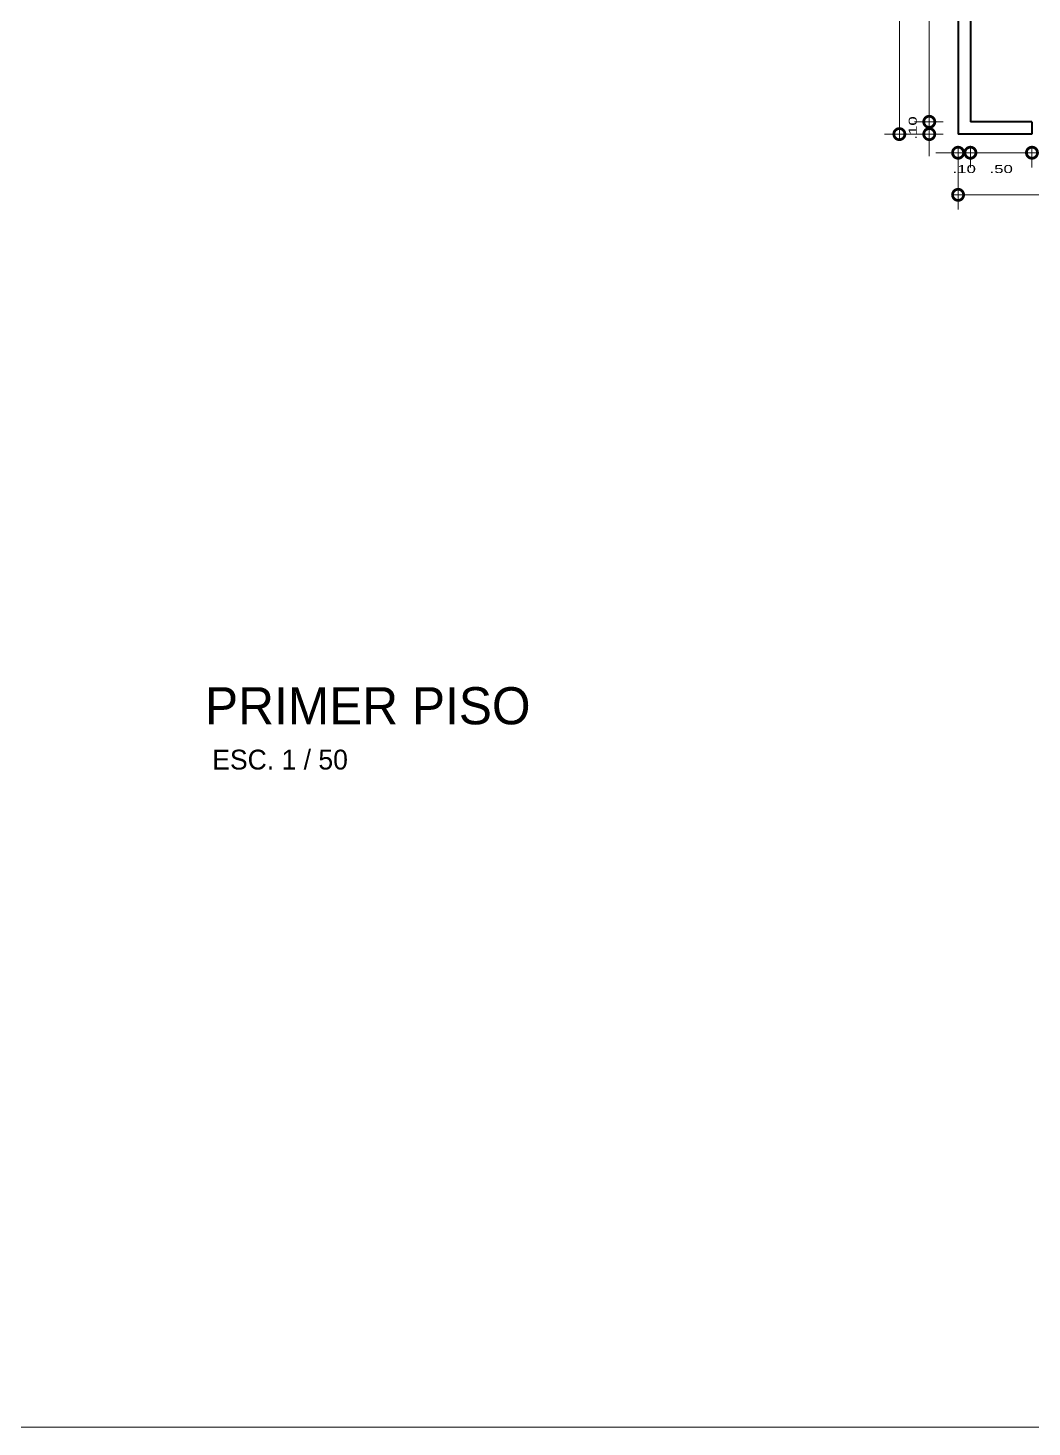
# Model space of a CAD drawing. Header units: inches. Extents: x 155.3 to 248.5, y 20.6 to 88.6.
# Drawn here: x 170.15 to 178.31, y 55.07 to 66.43 of the extents above; entities that cross this region are included whole.
import ezdxf

# ---------------------------------------------------------------- set-up
doc = ezdxf.new("R2010")
doc.units = ezdxf.units.IN
doc.header["$MEASUREMENT"] = 0
doc.linetypes.add('CONTINUA', pattern=[0])
for name, color, linetype in [('COTAS', 252, 'Continuous'), ('MURO', 7, 'Continuous'), ('TEXTOS PLANTA', 7, 'Continuous')]:
    doc.layers.add(name, color=color, linetype=linetype)
doc.styles.add('Celso', font='swissel.ttf', dxfattribs={"width": 1.5})
doc.styles.add('TECNO', font='vinet.ttf', dxfattribs={"height": 0.8})
doc.dimstyles.new('PLANTA 1-50', dxfattribs={"dimtxt": 0.065, "dimasz": 0.18, "dimexe": 0.12, "dimexo": 0.12, "dimgap": 0.1, "dimtad": 2, "dimzin": 4, "dimdsep": 46, "dimtxsty": 'Celso', "dimblk": 'DOTSMALL', "dimcen": 0.065, "dimdle": 0.05, "dimclrd": 14, "dimclre": 251, "dimclrt": 256, "dimaunit": 1, "dimadec": 4, "dimazin": 1, "dimtfac": 1, "dimtix": 1, "dimtmove": 0, "dimatfit": 3, "dimldrblk": 'DOTSMALL', "dimfxl": 1, "dimlwd": 9, "dimlwe": 9, "dimarcsym": 0})

# ---------------------------------------------------------------- blocks, each defined once
blk = doc.blocks.new('_DotSmall')
at = {"color": 0, "linetype": 'ByBlock', "lineweight": 0, "const_width": 0.5}
blk.add_lwpolyline([(-0.0625, 0, 1), (0.0625, 0, 1)], format="xyb", close=True, dxfattribs=at)
blk = doc.blocks.new('*D150')
at = {"layer": 'COTAS', "color": 14, "linetype": 'CONTINUA', "lineweight": 9, "transparency": 16777216}
for p, q in [((177.474, 65.668), (177.474, 65.848)), ((177.474, 65.568), (177.474, 65.668)), ((177.474, 65.568), (177.474, 65.388))]:
    blk.add_line(p, q, dxfattribs=at)
at = {"layer": 'COTAS', "color": 251, "linetype": 'Continuous', "lineweight": 9, "transparency": 16777216}
blk.add_line((177.588, 65.668), (177.354, 65.668), dxfattribs=at)
at = {"layer": 'COTAS', "color": 251, "linetype": 'CONTINUA', "lineweight": 9, "transparency": 16777216}
blk.add_line((177.588, 65.568), (177.354, 65.568), dxfattribs=at)
at = {"layer": 'Defpoints', "color": 0, "lineweight": 0, "transparency": 16777216}
for p in [(177.474, 65.668), (177.708, 65.668), (177.708, 65.568)]:
    blk.add_point(p, dxfattribs=at)
at = {"layer": 'COTAS', "color": 14, "lineweight": 9, "transparency": 16777216, "xscale": 0.18, "yscale": 0.18, "zscale": 0.18}
for p, rotation in [((177.474, 65.668), 270), ((177.474, 65.568), 90)]:
    blk.add_blockref('_DotSmall', p, dxfattribs=dict(at, rotation=rotation))
at = {"layer": 'COTAS', "lineweight": 0, "transparency": 16777216, "insert": (177.34, 65.618), "char_height": 0.065, "attachment_point": 5, "rotation": 90, "style": 'Celso'}
blk.add_mtext('.10', dxfattribs=at)
blk = doc.blocks.new('*D151')
at = {"layer": 'COTAS', "color": 14, "linetype": 'CONTINUA', "lineweight": 9, "transparency": 16777216}
blk.add_line((177.474, 65.618), (177.474, 69.769), dxfattribs=at)
at = {"layer": 'COTAS', "color": 251, "linetype": 'Continuous', "lineweight": 9, "transparency": 16777216}
blk.add_line((177.588, 69.719), (177.354, 69.719), dxfattribs=at)
at = {"layer": 'COTAS', "color": 251, "linetype": 'CONTINUA', "lineweight": 9, "transparency": 16777216}
blk.add_line((177.588, 65.668), (177.354, 65.668), dxfattribs=at)
at = {"layer": 'Defpoints', "color": 0, "lineweight": 0, "transparency": 16777216}
for p in [(177.474, 69.719), (177.708, 69.719), (177.708, 65.668)]:
    blk.add_point(p, dxfattribs=at)
at = {"layer": 'COTAS', "color": 14, "lineweight": 9, "transparency": 16777216, "xscale": 0.18, "yscale": 0.18, "zscale": 0.18}
for p, rotation in [((177.474, 69.719), 90), ((177.474, 65.668), 270)]:
    blk.add_blockref('_DotSmall', p, dxfattribs=dict(at, rotation=rotation))
at = {"layer": 'COTAS', "lineweight": 0, "transparency": 16777216, "insert": (177.34, 67.693), "char_height": 0.065, "attachment_point": 5, "rotation": 90, "style": 'Celso'}
blk.add_mtext('4.05', dxfattribs=at)
blk = doc.blocks.new('*D164')
at = {"layer": 'COTAS', "color": 251, "linetype": 'Continuous', "lineweight": 9, "transparency": 16777216}
blk.add_line((177.588, 71.719), (177.111, 71.719), dxfattribs=at)
at = {"layer": 'COTAS', "color": 14, "linetype": 'CONTINUA', "lineweight": 9, "transparency": 16777216}
blk.add_line((177.231, 65.518), (177.231, 71.769), dxfattribs=at)
at = {"layer": 'COTAS', "color": 251, "linetype": 'CONTINUA', "lineweight": 9, "transparency": 16777216}
blk.add_line((177.588, 65.568), (177.111, 65.568), dxfattribs=at)
at = {"layer": 'Defpoints', "color": 0, "lineweight": 0, "transparency": 16777216}
for p in [(177.231, 71.719), (177.708, 71.719), (177.708, 65.568)]:
    blk.add_point(p, dxfattribs=at)
at = {"layer": 'COTAS', "color": 14, "lineweight": 9, "transparency": 16777216, "xscale": 0.18, "yscale": 0.18, "zscale": 0.18}
for p, rotation in [((177.231, 71.719), 90), ((177.231, 65.568), 270)]:
    blk.add_blockref('_DotSmall', p, dxfattribs=dict(at, rotation=rotation))
at = {"layer": 'COTAS', "lineweight": 0, "transparency": 16777216, "insert": (177.098, 68.643), "char_height": 0.065, "attachment_point": 5, "rotation": 90, "style": 'Celso'}
blk.add_mtext('6.15', dxfattribs=at)
blk = doc.blocks.new('*D165')
at = {"layer": 'COTAS', "color": 251, "linetype": 'CONTINUA', "lineweight": 9, "transparency": 16777216}
blk.add_line((177.708, 65.448), (177.708, 65.297), dxfattribs=at)
at = {"layer": 'COTAS', "color": 251, "linetype": 'Continuous', "lineweight": 9, "transparency": 16777216}
blk.add_line((177.808, 65.448), (177.808, 65.297), dxfattribs=at)
at = {"layer": 'COTAS', "color": 14, "linetype": 'CONTINUA', "lineweight": 9, "transparency": 16777216}
for p, q in [((177.708, 65.417), (177.528, 65.417)), ((177.708, 65.417), (177.808, 65.417)), ((177.808, 65.417), (177.988, 65.417))]:
    blk.add_line(p, q, dxfattribs=at)
at = {"layer": 'Defpoints', "color": 0, "lineweight": 0, "transparency": 16777216}
for p in [(177.708, 65.568), (177.808, 65.568), (177.808, 65.417)]:
    blk.add_point(p, dxfattribs=at)
at = {"layer": 'COTAS', "color": 14, "lineweight": 9, "transparency": 16777216, "xscale": 0.18, "yscale": 0.18, "zscale": 0.18}
blk.add_blockref('_DotSmall', (177.708, 65.417), dxfattribs=at)
at = {"layer": 'COTAS', "color": 14, "lineweight": 9, "transparency": 16777216, "xscale": 0.18, "yscale": 0.18, "zscale": 0.18, "rotation": 180}
blk.add_blockref('_DotSmall', (177.808, 65.417), dxfattribs=at)
at = {"layer": 'COTAS', "lineweight": 0, "transparency": 16777216, "insert": (177.758, 65.284), "char_height": 0.065, "attachment_point": 5, "style": 'Celso'}
blk.add_mtext('.10', dxfattribs=at)
blk = doc.blocks.new('*D166')
at = {"layer": 'COTAS', "color": 251, "linetype": 'CONTINUA', "lineweight": 9, "transparency": 16777216}
blk.add_line((177.808, 65.448), (177.808, 65.297), dxfattribs=at)
at = {"layer": 'COTAS', "color": 251, "linetype": 'Continuous', "lineweight": 9, "transparency": 16777216}
blk.add_line((178.308, 65.448), (178.308, 65.297), dxfattribs=at)
at = {"layer": 'COTAS', "color": 14, "linetype": 'CONTINUA', "lineweight": 9, "transparency": 16777216}
blk.add_line((177.758, 65.417), (178.358, 65.417), dxfattribs=at)
at = {"layer": 'Defpoints', "color": 0, "lineweight": 0, "transparency": 16777216}
for p in [(177.808, 65.568), (178.308, 65.568), (178.308, 65.417)]:
    blk.add_point(p, dxfattribs=at)
at = {"layer": 'COTAS', "color": 14, "lineweight": 9, "transparency": 16777216, "xscale": 0.18, "yscale": 0.18, "zscale": 0.18, "rotation": 180}
blk.add_blockref('_DotSmall', (177.808, 65.417), dxfattribs=at)
at = {"layer": 'COTAS', "color": 14, "lineweight": 9, "transparency": 16777216, "xscale": 0.18, "yscale": 0.18, "zscale": 0.18}
blk.add_blockref('_DotSmall', (178.308, 65.417), dxfattribs=at)
at = {"layer": 'COTAS', "lineweight": 0, "transparency": 16777216, "insert": (178.058, 65.284), "char_height": 0.065, "attachment_point": 5, "style": 'Celso'}
blk.add_mtext('.50', dxfattribs=at)
blk = doc.blocks.new('*D167')
at = {"layer": 'COTAS', "color": 251, "linetype": 'CONTINUA', "lineweight": 9, "transparency": 16777216}
blk.add_line((178.308, 65.448), (178.308, 65.297), dxfattribs=at)
at = {"layer": 'COTAS', "color": 251, "linetype": 'Continuous', "lineweight": 9, "transparency": 16777216}
blk.add_line((180.708, 65.448), (180.708, 65.297), dxfattribs=at)
at = {"layer": 'COTAS', "color": 14, "linetype": 'CONTINUA', "lineweight": 9, "transparency": 16777216}
blk.add_line((178.258, 65.417), (180.758, 65.417), dxfattribs=at)
at = {"layer": 'Defpoints', "color": 0, "lineweight": 0, "transparency": 16777216}
for p in [(178.308, 65.568), (180.708, 65.568), (180.708, 65.417)]:
    blk.add_point(p, dxfattribs=at)
at = {"layer": 'COTAS', "color": 14, "lineweight": 9, "transparency": 16777216, "xscale": 0.18, "yscale": 0.18, "zscale": 0.18, "rotation": 180}
blk.add_blockref('_DotSmall', (178.308, 65.417), dxfattribs=at)
at = {"layer": 'COTAS', "color": 14, "lineweight": 9, "transparency": 16777216, "xscale": 0.18, "yscale": 0.18, "zscale": 0.18}
blk.add_blockref('_DotSmall', (180.708, 65.417), dxfattribs=at)
at = {"layer": 'COTAS', "lineweight": 0, "transparency": 16777216, "insert": (179.508, 65.284), "char_height": 0.065, "attachment_point": 5, "style": 'Celso'}
blk.add_mtext('2.40', dxfattribs=at)
blk = doc.blocks.new('*D169')
at = {"layer": 'COTAS', "color": 251, "linetype": 'CONTINUA', "lineweight": 9, "transparency": 16777216}
blk.add_line((177.708, 65.448), (177.708, 64.955), dxfattribs=at)
at = {"layer": 'COTAS', "color": 251, "linetype": 'Continuous', "lineweight": 9, "transparency": 16777216}
blk.add_line((181.308, 65.448), (181.308, 64.955), dxfattribs=at)
at = {"layer": 'COTAS', "color": 14, "linetype": 'CONTINUA', "lineweight": 9, "transparency": 16777216}
blk.add_line((177.658, 65.075), (181.358, 65.075), dxfattribs=at)
at = {"layer": 'Defpoints', "color": 0, "lineweight": 0, "transparency": 16777216}
for p in [(177.708, 65.568), (181.308, 65.568), (181.308, 65.075)]:
    blk.add_point(p, dxfattribs=at)
at = {"layer": 'COTAS', "color": 14, "lineweight": 9, "transparency": 16777216, "xscale": 0.18, "yscale": 0.18, "zscale": 0.18, "rotation": 180}
blk.add_blockref('_DotSmall', (177.708, 65.075), dxfattribs=at)
at = {"layer": 'COTAS', "color": 14, "lineweight": 9, "transparency": 16777216, "xscale": 0.18, "yscale": 0.18, "zscale": 0.18}
blk.add_blockref('_DotSmall', (181.308, 65.075), dxfattribs=at)
at = {"layer": 'COTAS', "lineweight": 0, "transparency": 16777216, "insert": (179.508, 64.941), "char_height": 0.065, "attachment_point": 5, "style": 'Celso'}
blk.add_mtext('3.60', dxfattribs=at)

msp = doc.modelspace()

# ---------------------------------------------------------------- linework, layer by layer
at = {"lineweight": 0}
msp.add_lwpolyline([(155.824, 88.068), (191.077, 88.068), (191.077, 55.068), (155.824, 55.068)], close=True, dxfattribs=at)
at = {"layer": 'MURO', "color": 7, "lineweight": 40}
for p, q in [((177.808, 71.719), (177.808, 65.668)), ((177.708, 69.719), (177.708, 65.568)), ((178.308, 65.568), (177.708, 65.568)), ((178.308, 65.668), (177.808, 65.668)), ((178.308, 65.668), (178.308, 65.568))]:
    msp.add_line(p, q, dxfattribs=at)

# ---------------------------------------------------------------- texts
at = {"layer": 'TEXTOS PLANTA', "color": 40, "lineweight": 0, "ltscale": 0.7, "style": 'TECNO'}
for s, height, p in [('PRIMER PISO', 0.30155, (171.592, 60.775)), ('ESC. 1 / 50', 0.16109, (171.651, 60.408))]:
    msp.add_text(s, height=height, dxfattribs=at).set_placement(p)

# ---------------------------------------------------------------- dimensions: what is measured, and where the dimension line sits
at = {"layer": 'COTAS', "lineweight": 0}
for base, p2, picture, middle in [((177.231, 71.719), (177.708, 71.719), '*D164', (177.098, 68.643)), ((177.474, 65.668), (177.708, 65.668), '*D150', (177.34, 65.618))]:
    dim = msp.add_linear_dim(base=base, p1=(177.708, 65.568), p2=p2, angle=90, dimstyle='PLANTA 1-50', dxfattribs=at)
    dim.commit()
    dim.dimension.update_dxf_attribs({"geometry": picture, "text_midpoint": middle})
dim = msp.add_linear_dim(base=(177.474, 69.719), p1=(177.708, 65.668), p2=(177.708, 69.719), angle=90, dimstyle='PLANTA 1-50', override={"dimtmove": 1}, dxfattribs=at)
dim.commit()
dim.dimension.update_dxf_attribs({"geometry": '*D151', "text_midpoint": (177.34, 67.693)})
for base, p2, picture, middle in [((177.808, 65.417), (177.808, 65.568), '*D165', (177.758, 65.284)), ((181.308, 65.075), (181.308, 65.568), '*D169', (179.508, 64.941))]:
    dim = msp.add_linear_dim(base=base, p1=(177.708, 65.568), p2=p2, dimstyle='PLANTA 1-50', dxfattribs=at)
    dim.commit()
    dim.dimension.update_dxf_attribs({"geometry": picture, "text_midpoint": middle})
for base, p1, p2, picture, middle in [((178.308, 65.417), (177.808, 65.568), (178.308, 65.568), '*D166', (178.058, 65.284)), ((180.708, 65.417), (178.308, 65.568), (180.708, 65.568), '*D167', (179.508, 65.284))]:
    dim = msp.add_linear_dim(base=base, p1=p1, p2=p2, dimstyle='PLANTA 1-50', override={"dimtmove": 1}, dxfattribs=at)
    dim.commit()
    dim.dimension.update_dxf_attribs({"geometry": picture, "text_midpoint": middle})

doc.saveas('drawing.dxf')
